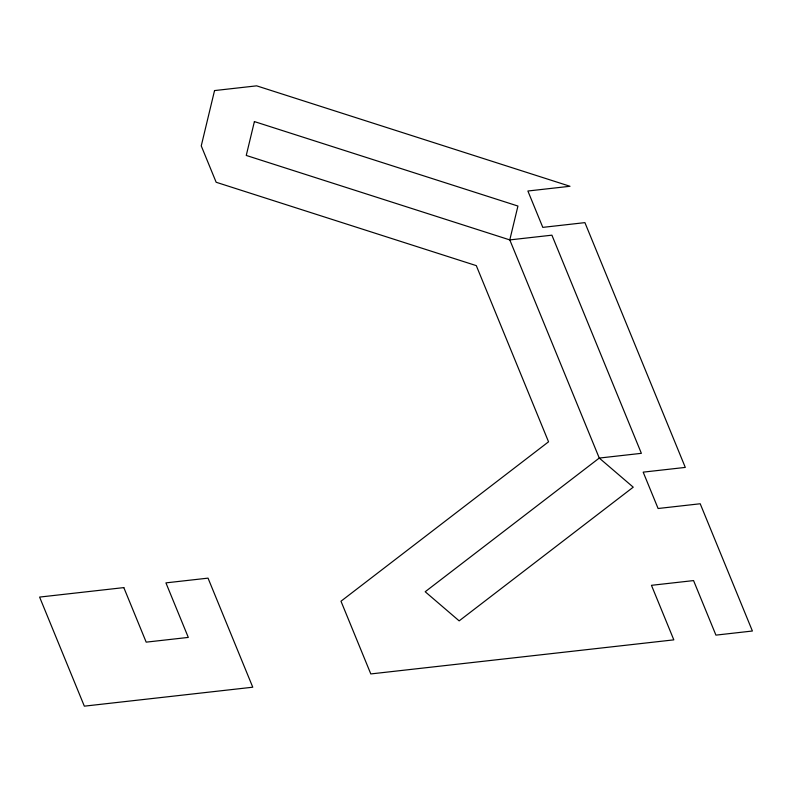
<?xml version="1.0" encoding="UTF-8"?>
<svg xmlns="http://www.w3.org/2000/svg" width="792" height="792" viewBox="0 0 792 792"><rect width="100%" height="100%" fill="white"/><g stroke="black" fill="none" stroke-linecap="round" stroke-linejoin="round"><path stroke-width="1.19" d="M214.543 90.575L201.247 145.896L216.157 182.259L476.299 265.637L548.549 441.807L340.986 601.217L370.805 673.933L673.824 639.857L651.46 585.318L693.564 580.586L715.928 635.125L752.4 631.016L700.207 503.762L658.102 508.504L643.183 472.141L685.298 467.409L584.912 222.631L542.797 227.373L527.888 191.011L569.992 186.278L256.648 85.843L214.543 90.575M254.4 121.582L246.253 155.44L509.791 239.907L551.905 235.175L641.371 453.331L599.267 458.063L425.195 591.743L459.162 620.869L633.234 487.179L599.267 458.063L509.791 239.907L517.938 206.049L254.4 121.582M123.819 587.605L39.6 597.079L84.338 706.157L252.767 687.208L208.039 578.14L165.924 582.872L188.298 637.412L146.183 642.144L123.819 587.605"/></g></svg>
